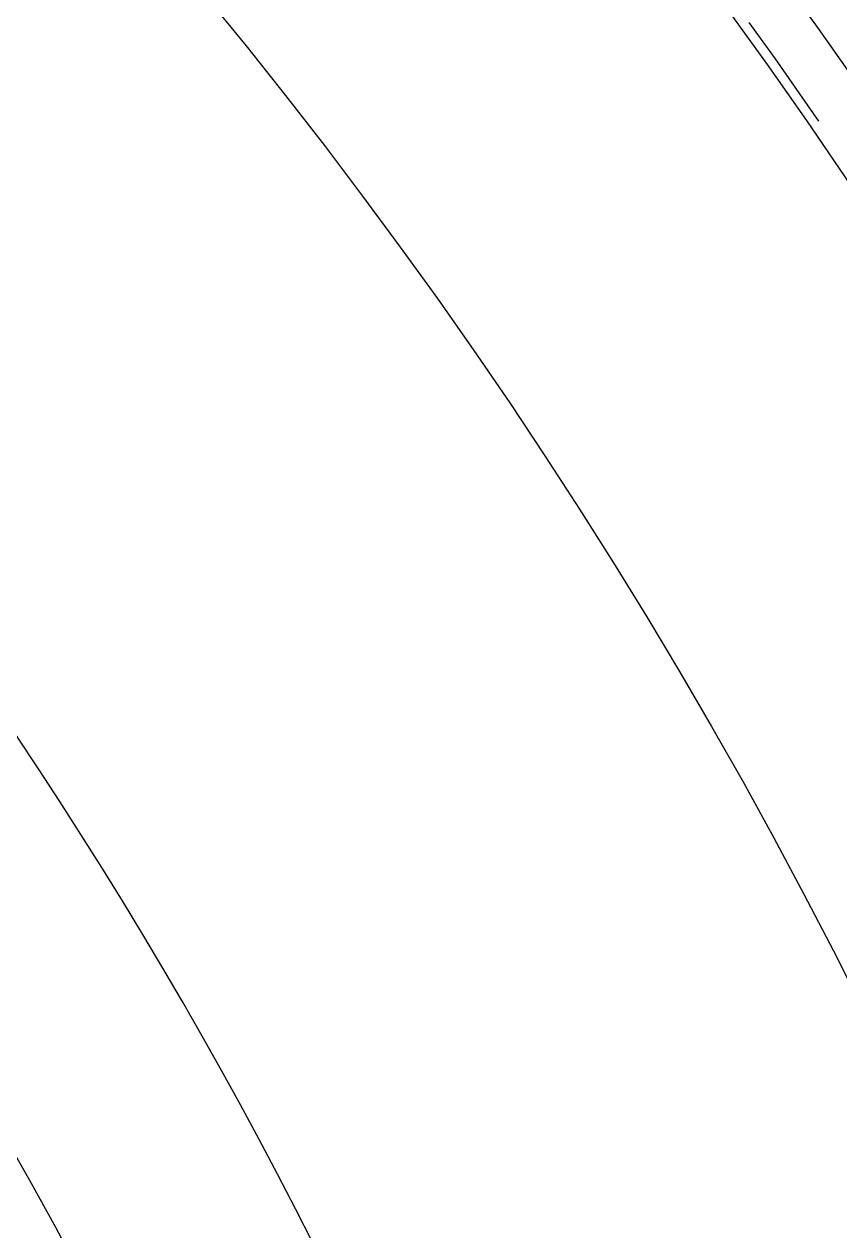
# Model space of a CAD drawing. Extents: x 16 to 365, y 6 to 252.
# Drawn here: x 149.01 to 159.13, y 206.45 to 221.43 of the extents above; entities that cross this region are included whole.
import ezdxf

# ---------------------------------------------------------------- set-up
doc = ezdxf.new("R2010")
doc.units = 0
doc.linetypes.add('CENTER', pattern=[17.5, 13, -1.5, 1.5, -1.5])
doc.layers.get('0').update_dxf_attribs({"linetype": 'CONTINUOUS'})
doc.layers.add('CENTER', color=1, linetype='CENTER')

msp = doc.modelspace()

# ---------------------------------------------------------------- linework, layer by layer
at = {"color": 7, "linetype": 'CONTINUOUS'}
for radius in [71.25, 70.475, 65.457, 55.316]:
    msp.add_circle((100.756, 180.131), radius, dxfattribs=at)
for centre, radius, start, end in [((100.543, 180.131), 58.257, 269.88792, 90.11208), ((100.755, 180.131), 52.93, 271.6239, 88.3761)]:
    msp.add_arc(centre, radius, start, end, dxfattribs=at)
at = {"layer": 'CENTER'}
msp.add_circle((100.755, 180.131), 70.6, dxfattribs=at)

doc.saveas('drawing.dxf')
